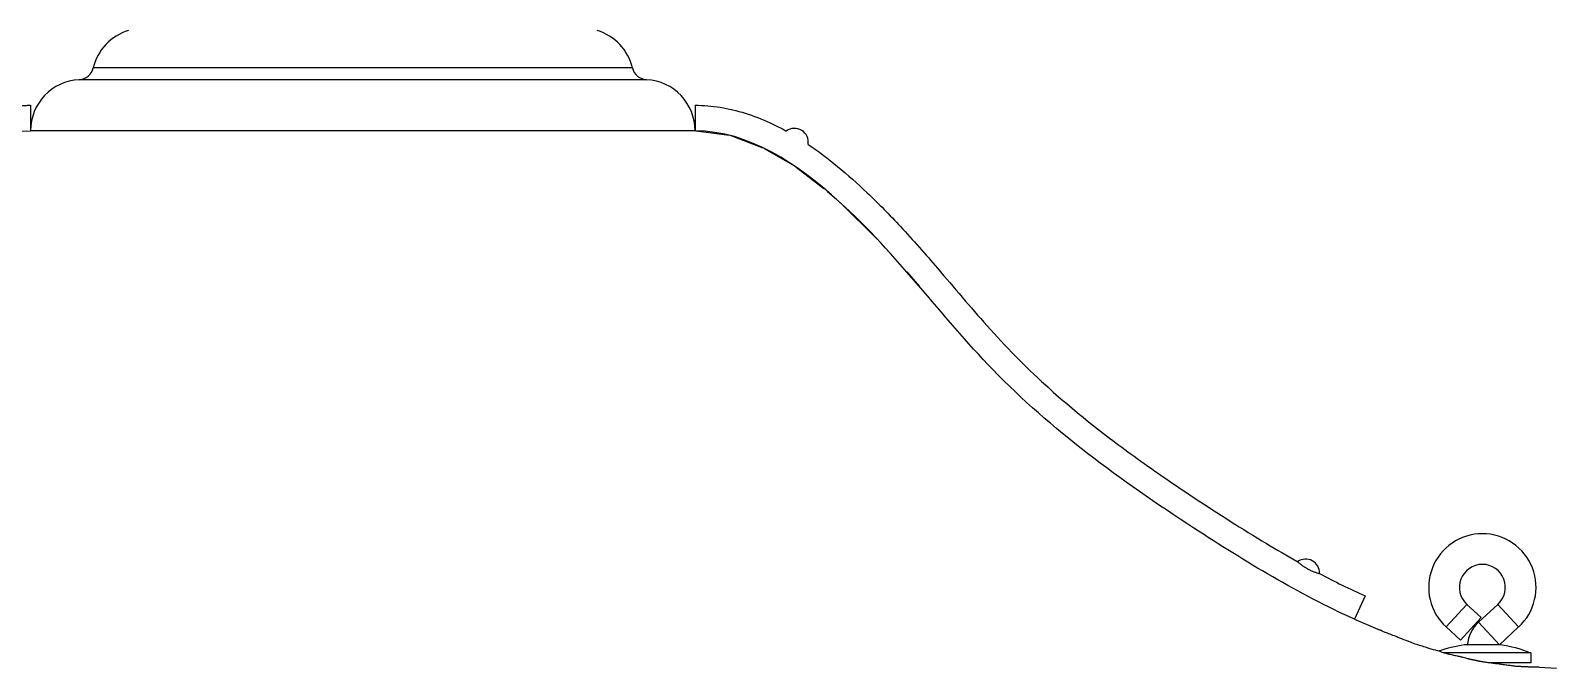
# Model space of a CAD drawing. Header units: millimetres. Extents: x 0 to 13338, y 0 to 11580.
# Drawn here: x 8627.3 to 8925.8, y 4610.2 to 4734.7 of the extents above; entities that cross this region are included whole.
import ezdxf

# ---------------------------------------------------------------- set-up
doc = ezdxf.new("R2010")
doc.units = ezdxf.units.MM
doc.layers.add('dwgmodels.com', color=250, linetype='Continuous')

# ---------------------------------------------------------------- blocks, each defined once
blk = doc.blocks.new('Public Light 9_side_dwgmodels.com')
at = {"color": 0}
for p, q in [((567.67, 4016.63), (462.21, 4016.63)), ((567.67, 4016.63), (462.21, 4016.63)), ((570.44, 4014.32), (459.44, 4014.32)), ((570.44, 4014.32), (459.44, 4014.32)), ((449.94, 4009.32), (449.94, 4004.32)), ((449.94, 4009.32), (449.94, 4004.32)), ((579.94, 4009.32), (579.94, 4004.32)), ((579.94, 4009.32), (579.94, 4004.32)), ((579.94, 4004.33), (449.94, 4004.33)), ((579.94, 4004.33), (449.94, 4004.33)), ((580.05, 4004.32), (586.66, 4003.45)), ((586.9, 4003.39), (593.18, 4001.03)), ((593.46, 4000.9), (599.36, 3997.45)), ((599.69, 3997.22), (605.14, 3993.07)), ((605.84, 3992.49), (607.61, 3990.94)), ((608.32, 3990.31), (615.55, 3983.18)), ((616.13, 3982.57), (620.01, 3978.29)), ((621.33, 3976.79), (623.82, 3973.91)), ((711, 3913.42), (708.94, 3908.86)), ((711, 3913.42), (708.94, 3908.86)), ((726.84, 3907.36), (730.9, 3911.78)), ((726.84, 3907.36), (730.9, 3911.78)), ((730.9, 3911.78), (733.7, 3909.2)), ((733.21, 3908.31), (736.98, 3911.78)), ((741.04, 3907.36), (736.98, 3911.78)), ((741.04, 3907.36), (736.98, 3911.78)), ((708.95, 3908.89), (713.95, 3906.74)), ((729.64, 3904.78), (733.7, 3909.2)), ((729.64, 3904.78), (733.7, 3909.2)), ((737.26, 3903.89), (733.21, 3908.31)), ((737.26, 3903.89), (733.21, 3908.31)), ((726.84, 3907.36), (729.64, 3904.78)), ((737.26, 3903.89), (741.04, 3907.36)), ((743.44, 3902.33), (726.33, 3902.33)), ((743.44, 3902.33), (726.33, 3902.33)), ((737.47, 3903.85), (730.41, 3903.85)), ((737.47, 3903.85), (730.41, 3903.85)), ((743.44, 3902.33), (743.44, 3900.33)), ((743.44, 3900.33), (735.47, 3900.33)), ((743.44, 3900.33), (735.47, 3900.33)), ((736.94, 3900.13), (736.94, 3900.33)), ((745.02, 3899.49), (744.03, 3899.49)), ((745.02, 3899.49), (744.03, 3899.49)), ((745.02, 3899.49), (748.44, 3899.33))]:
    blk.add_line(p, q, dxfattribs=at)
for centre, radius, start, end in [((471.94, 4014.33), 10, 106.4102, 166.732), ((557.94, 4014.33), 10, 13.268, 73.5898), ((459.29, 4017.31), 3, 272.8792, 346.732), ((570.59, 4017.31), 3, 193.268, 267.1208), ((459.94, 4004.33), 10, 92.8792, 180), ((569.94, 4004.33), 10, 0, 87.1208), ((599.38, 4002.11), 2.7, 350.6683, 126.338), ((733.94, 3915.09), 10.5, 312.5562, 227.4438), ((699.38, 3917.92), 2.7, 357.6609, 125.1915), ((733.94, 3915.09), 4.5, 312.5562, 227.4438), ((737.94, 3903.15), 7, 132.5562, 174.2945), ((733.94, 3878.49), 25.6, 97.9283, 109.5361), ((737.94, 3903.15), 1, 132.5562, 135.9007), ((733.94, 3878.49), 25.6, 68.6258, 82.0717)]:
    blk.add_arc(centre, radius, start, end, dxfattribs=at)
for points, knots in [([(432.1, 4004.28), (433.98, 4005.32), (435.94, 4006.25), (439.83, 4007.72), (441.77, 4008.3), (445.52, 4009.05), (447.32, 4009.26), (449.4, 4009.31), (449.67, 4009.32), (449.94, 4009.32)], [0, 0, 0, 0, 6.452684, 6.452684, 12.491013, 12.491013, 17.903674, 17.903674, 18.720094, 18.720094, 18.720094, 18.720094]), ([(579.94, 4009.32), (581.58, 4009.32), (583.23, 4009.18), (586.5, 4008.66), (588.13, 4008.27), (591.39, 4007.25), (593.03, 4006.61), (595.7, 4005.38), (596.75, 4004.85), (597.78, 4004.28)], [0, 0, 0, 0, 4.928653, 4.928653, 9.92441, 9.92441, 15.191387, 15.191387, 18.725076, 18.725076, 18.725076, 18.725076]), ([(320.94, 3908.86), (331.81, 3913.78), (357.28, 3929.16), (392.36, 3954.64), (416.23, 3988.57), (439.47, 4004.32), (449.94, 4004.32)], [40.934473, 40.934473, 40.934473, 40.934473, 76.060047, 126.130199, 170.575365, 201.993771, 201.993771, 201.993771, 201.993771]), ([(320.94, 3908.86), (331.81, 3913.78), (357.28, 3929.16), (392.36, 3954.64), (416.23, 3988.57), (439.47, 4004.32), (449.94, 4004.32)], [40.934473, 40.934473, 40.934473, 40.934473, 76.060047, 126.130199, 170.575365, 201.993771, 201.993771, 201.993771, 201.993771]), ([(708.94, 3908.86), (698.07, 3913.78), (672.61, 3929.16), (637.52, 3954.64), (613.65, 3988.57), (590.41, 4004.32), (579.94, 4004.32)], [40.934473, 40.934473, 40.934473, 40.934473, 76.060047, 126.130199, 170.575365, 201.993771, 201.993771, 201.993771, 201.993771]), ([(708.94, 3908.86), (698.07, 3913.78), (672.61, 3929.16), (637.52, 3954.64), (613.65, 3988.57), (590.41, 4004.32), (579.94, 4004.32)], [40.934473, 40.934473, 40.934473, 40.934473, 76.060047, 126.130199, 170.575365, 201.993771, 201.993771, 201.993771, 201.993771]), ([(602.04, 4001.67), (604.03, 4000.33), (605.94, 3998.89), (609.79, 3995.73), (611.73, 3994), (615.85, 3990.09), (618.01, 3987.88), (622.59, 3982.96), (624.98, 3980.23), (630.57, 3973.72), (633.75, 3969.92), (640.65, 3962.19), (644.45, 3958.31), (651.2, 3952.18), (654.03, 3949.78), (660.02, 3944.99), (663.2, 3942.6), (670.11, 3937.62), (673.88, 3935.06), (682.29, 3929.5), (686.95, 3926.52), (693.72, 3922.47), (695.76, 3921.28), (697.82, 3920.12)], [0, 0, 0, 0, 7.1791, 7.1791, 14.943238, 14.943238, 24.221892, 24.221892, 35.097076, 35.097076, 49.960776, 49.960776, 66.197159, 66.197159, 77.313836, 77.313836, 89.223115, 89.223115, 102.882669, 102.882669, 119.46344, 119.46344, 126.554834, 126.554834, 126.554834, 126.554834]), ([(697.82, 3920.12), (697.82, 3920.12), (697.87, 3920.08), (698.07, 3919.9), (698.21, 3919.78), (698.54, 3919.51), (698.73, 3919.37), (699.1, 3919.11), (699.27, 3919), (699.51, 3918.85), (699.58, 3918.81), (699.69, 3918.75), (699.73, 3918.73), (699.81, 3918.69), (699.84, 3918.66), (699.93, 3918.62), (699.98, 3918.59), (700.13, 3918.52), (700.23, 3918.47), (700.46, 3918.36), (700.59, 3918.31), (700.91, 3918.17), (701.1, 3918.1), (701.47, 3917.98), (701.63, 3917.93), (701.91, 3917.85), (702.01, 3917.82), (702.07, 3917.81), (702.07, 3917.81), (702.07, 3917.81)], [0, 0, 0, 0, 1.043919, 1.043919, 2.037559, 2.037559, 2.88652, 2.88652, 3.534866, 3.534866, 3.762599, 3.762599, 3.905112, 3.905112, 4.035408, 4.035408, 4.203066, 4.203066, 4.544558, 4.544558, 4.984876, 4.984876, 5.71431, 5.71431, 6.55983, 6.55983, 7.506807, 7.506807, 7.875677, 7.875677, 7.875677, 7.875677]), ([(697.82, 3920.12), (697.82, 3920.12), (697.87, 3920.08), (698.07, 3919.9), (698.21, 3919.78), (698.54, 3919.51), (698.73, 3919.37), (699.1, 3919.11), (699.27, 3919), (699.51, 3918.85), (699.58, 3918.81), (699.69, 3918.75), (699.73, 3918.73), (699.81, 3918.69), (699.84, 3918.66), (699.93, 3918.62), (699.98, 3918.59), (700.13, 3918.52), (700.23, 3918.47), (700.46, 3918.36), (700.59, 3918.31), (700.91, 3918.17), (701.1, 3918.1), (701.47, 3917.98), (701.63, 3917.93), (701.91, 3917.85), (702.01, 3917.82), (702.07, 3917.81), (702.07, 3917.81), (702.07, 3917.81)], [0, 0, 0, 0, 1.043919, 1.043919, 2.037559, 2.037559, 2.88652, 2.88652, 3.534866, 3.534866, 3.762599, 3.762599, 3.905112, 3.905112, 4.035408, 4.035408, 4.203066, 4.203066, 4.544558, 4.544558, 4.984876, 4.984876, 5.71431, 5.71431, 6.55983, 6.55983, 7.506807, 7.506807, 7.875677, 7.875677, 7.875677, 7.875677]), ([(714.59, 3906.44), (714.39, 3906.54), (714.23, 3906.61), (714, 3906.72), (713.95, 3906.74), (713.95, 3906.74)], [5.098721, 5.098721, 5.098721, 5.098721, 7.240686, 7.240686, 9.654249, 9.654249, 9.654249, 9.654249]), ([(714.59, 3906.44), (714.39, 3906.54), (714.23, 3906.61), (714, 3906.72), (713.95, 3906.74), (713.95, 3906.74)], [5.098721, 5.098721, 5.098721, 5.098721, 7.240686, 7.240686, 9.654249, 9.654249, 9.654249, 9.654249]), ([(719.58, 3904.49), (719.54, 3904.5), (719.51, 3904.52), (718.87, 3904.76), (718.31, 3904.98), (717.28, 3905.38), (716.82, 3905.56), (716.04, 3905.87), (715.69, 3906.01), (715.07, 3906.25), (714.81, 3906.36), (714.59, 3906.44)], [4.642591, 4.642591, 4.642591, 4.642591, 4.773897, 4.773897, 7.160845, 7.160845, 9.547794, 9.547794, 11.798145, 11.798145, 14.014906, 14.014906, 14.014906, 14.014906]), ([(719.58, 3904.49), (719.54, 3904.5), (719.51, 3904.52), (718.87, 3904.76), (718.31, 3904.98), (717.28, 3905.38), (716.82, 3905.56), (716.04, 3905.87), (715.69, 3906.01), (715.07, 3906.25), (714.81, 3906.36), (714.59, 3906.44)], [4.642591, 4.642591, 4.642591, 4.642591, 4.773897, 4.773897, 7.160845, 7.160845, 9.547794, 9.547794, 11.798145, 11.798145, 14.014906, 14.014906, 14.014906, 14.014906]), ([(727.23, 3902.06), (727, 3902.13), (726.76, 3902.2), (725.36, 3902.62), (724.21, 3902.97), (722.3, 3903.56), (721.51, 3903.8), (720.77, 3904.03)], [3.439863, 3.439863, 3.439863, 3.439863, 4.173443, 4.173443, 7.801603, 7.801603, 10.544533, 10.544533, 10.544533, 10.544533]), ([(727.23, 3902.06), (727, 3902.13), (726.76, 3902.2), (725.36, 3902.62), (724.21, 3902.97), (722.3, 3903.56), (721.51, 3903.8), (720.77, 3904.03)], [3.439863, 3.439863, 3.439863, 3.439863, 4.173443, 4.173443, 7.801603, 7.801603, 10.544533, 10.544533, 10.544533, 10.544533]), ([(731.28, 3901.09), (731.25, 3901.1), (731.18, 3901.13), (730.99, 3901.18), (730.86, 3901.22), (730.54, 3901.3), (730.35, 3901.34), (729.95, 3901.44), (729.71, 3901.5), (729.19, 3901.62), (728.91, 3901.68), (728.3, 3901.82), (727.99, 3901.89), (727.6, 3901.98), (727.52, 3901.99), (727.45, 3902.01)], [13.40937, 13.40937, 13.40937, 13.40937, 14.32586, 14.32586, 15.287058, 15.287058, 16.248257, 16.248257, 17.222571, 17.222571, 18.196885, 18.196885, 19.171199, 19.171199, 19.391347, 19.391347, 19.391347, 19.391347]), ([(731.28, 3901.09), (731.25, 3901.1), (731.18, 3901.13), (730.99, 3901.18), (730.86, 3901.22), (730.54, 3901.3), (730.35, 3901.34), (729.95, 3901.44), (729.71, 3901.5), (729.19, 3901.62), (728.91, 3901.68), (728.3, 3901.82), (727.99, 3901.89), (727.6, 3901.98), (727.52, 3901.99), (727.45, 3902.01)], [13.40937, 13.40937, 13.40937, 13.40937, 14.32586, 14.32586, 15.287058, 15.287058, 16.248257, 16.248257, 17.222571, 17.222571, 18.196885, 18.196885, 19.171199, 19.171199, 19.391347, 19.391347, 19.391347, 19.391347])]:
    blk.add_open_spline(points, degree=3, knots=knots, dxfattribs=at)
for points in [[(602.04, 4001.67), (602.04, 4001.67), (602.04, 4001.67), (602.04, 4001.67)], [(602.04, 4001.67), (602.04, 4001.67), (602.04, 4001.67), (602.04, 4001.67)], [(702.07, 3917.81), (705.01, 3916.26), (707.98, 3914.78), (711, 3913.42)], [(720.77, 3904.03), (720.36, 3904.19), (719.96, 3904.34), (719.58, 3904.49)], [(720.77, 3904.03), (720.36, 3904.19), (719.96, 3904.34), (719.58, 3904.49)], [(727.45, 3902.01), (727.38, 3902.03), (727.31, 3902.04), (727.23, 3902.06)], [(727.45, 3902.01), (727.38, 3902.03), (727.31, 3902.04), (727.23, 3902.06)]]:
    blk.add_open_spline(points, degree=3, dxfattribs=at)
for points, weights in [([(733.63, 3900.58), (732.45, 3900.84), (731.28, 3901.09)], [1.00000003181, 1.00004220092, 1.00005552282]), ([(733.63, 3900.58), (732.45, 3900.84), (731.28, 3901.09)], [1.00000003181, 1.00004220092, 1.00005552282]), ([(740.5, 3899.65), (737.01, 3900.12), (733.63, 3900.58)], [1, 1.00011870683, 1.00000005149]), ([(740.5, 3899.65), (737.01, 3900.12), (733.63, 3900.58)], [1, 1.00011870683, 1.00000005149]), ([(744.03, 3899.49), (742.25, 3899.57), (740.5, 3899.65)], [1.01747607303, 1.02467852515, 1.03187052496]), ([(744.03, 3899.49), (742.25, 3899.57), (740.5, 3899.65)], [1.01747607303, 1.02467852515, 1.03187052496])]:
    blk.add_rational_spline(points, weights, degree=2, dxfattribs=at)

msp = doc.modelspace()

# ---------------------------------------------------------------- block references
at = {"layer": 'dwgmodels.com'}
msp.add_blockref('Public Light 9_side_dwgmodels.com', (8177.38, 710.8), dxfattribs=at)

doc.saveas('drawing.dxf')
